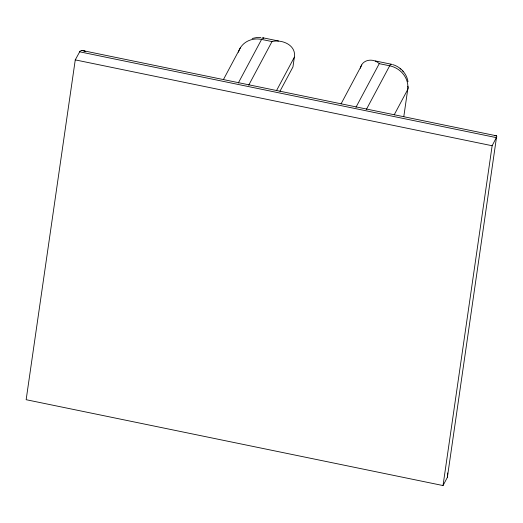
<?xml version="1.0" encoding="UTF-8"?>
<svg xmlns="http://www.w3.org/2000/svg" width="523" height="523" viewBox="0 0 523 523"><rect width="100%" height="100%" fill="white"/><g stroke="black" fill="none" stroke-linecap="round" stroke-linejoin="round"><path stroke-width="0.78" d="M279.942 91.296L292.952 66.944L294.357 57.184C296.436 45.083 281.962 39.075 271.999 41.565L261.578 39.421A21.469 19.41 28.1 0 0 238.423 52.235M84.301 50.973L81.784 50.45L80.052 51.149L75.26 59.883L26.15 399.703L443.027 485.56L447.544 477.022L447.695 472.982M403.795 116.649L407.718 89.511A21.469 8.721 8.2 0 0 407.842 86.23M443.027 485.56L492.136 145.74L496.83 136.653L496.432 135.745L494.732 135.725M447.348 477.466L496.458 137.647L79.581 51.79M360.439 68.238C361.949 59.23 373.435 57.844 379.253 63.656L389.674 65.8A21.469 19.41 28.1 0 1 407.718 89.511L394.172 114.877M361.753 65.015L341.061 103.887M240.423 47.698L223.484 79.463M238.311 83L261.578 39.421A21.469 2.85 -78.4 0 1 263.677 38.656M248.732 85.144L271.999 41.565M276.464 90.695L294.357 57.184M355.986 107.235L379.253 63.656M366.407 109.379L389.674 65.8A21.469 2.85 -78.4 0 1 391.583 64.538M252.184 38.473L256.473 37.571L260.912 37.538M262.971 37.8L278.543 40.997M81.987 50.443L496.569 135.83M375.377 60.943L391.073 64.185M75.26 59.883L492.136 145.74M392.512 64.545C400.396 66.702 406.757 73.547 407.986 81.66M84.451 51.032L85.543 51.542M400.062 68.35L400.906 69.18M402.71 70.938L403.534 71.749"/></g></svg>
